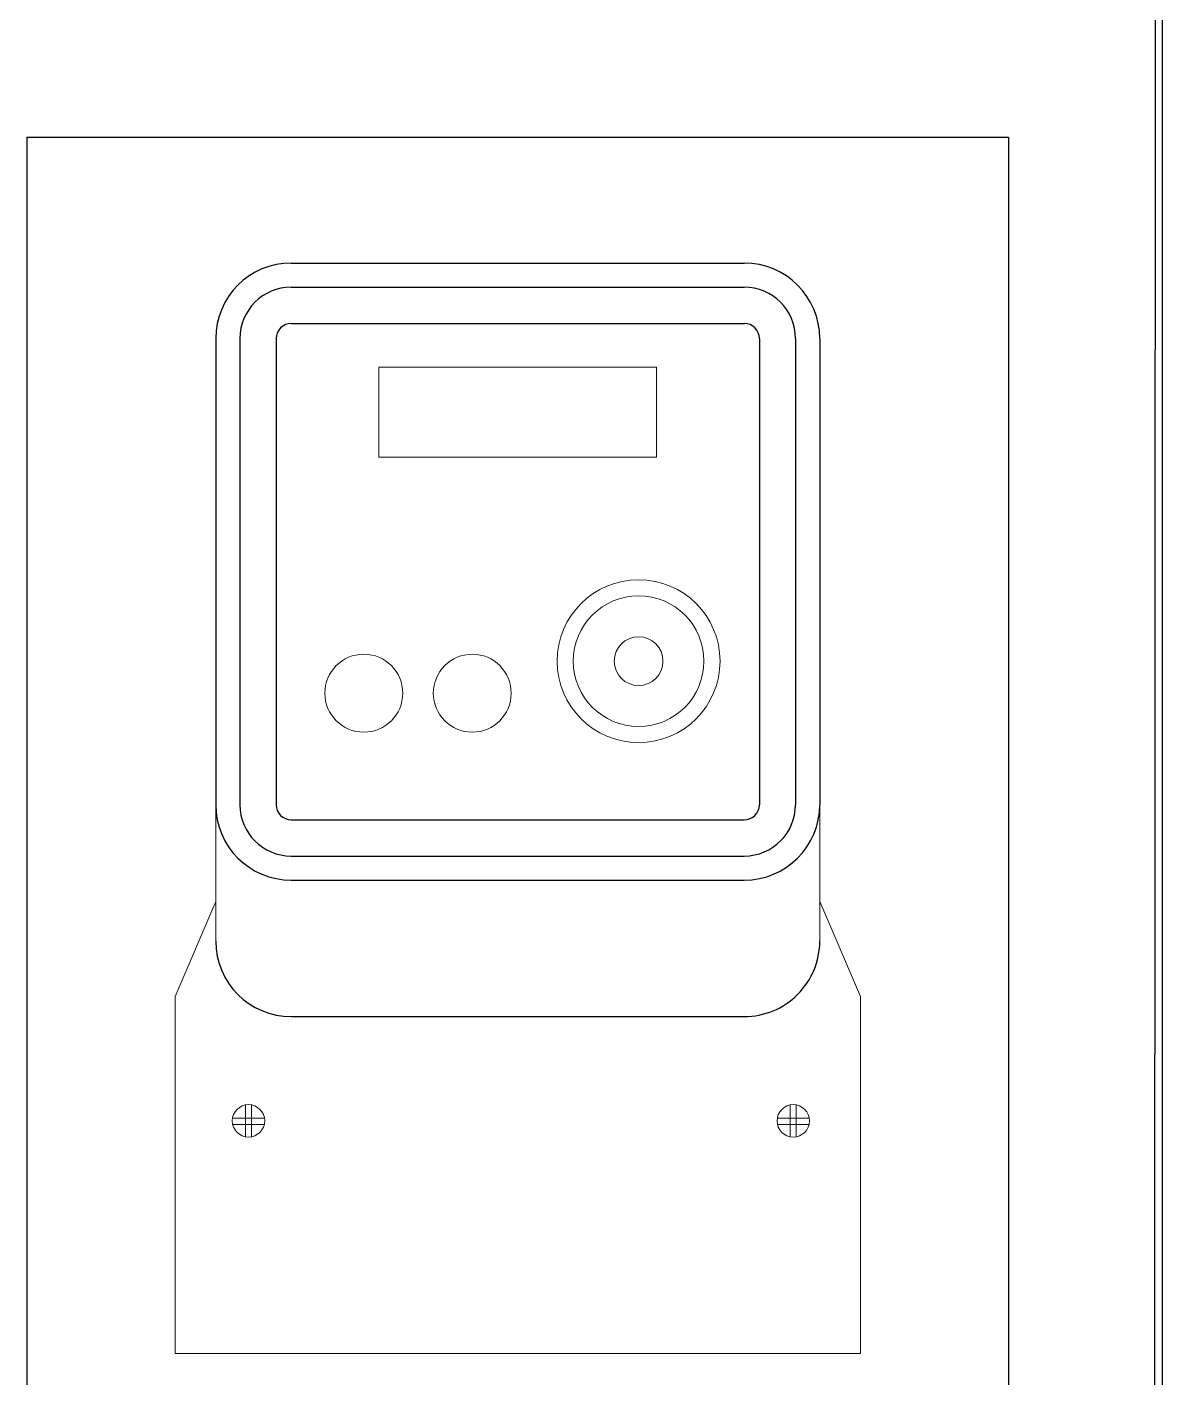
# Model space of a CAD drawing. Header units: millimetres. Extents: x -1335 to 33749, y 2338 to 5277.
# Drawn here: x 30310.8 to 30390.2, y 4709.6 to 4804 of the extents above; entities that cross this region are included whole.
import ezdxf

# ---------------------------------------------------------------- set-up
doc = ezdxf.new("R2010")
doc.units = ezdxf.units.MM
doc.layers.add('01', color=6, linetype='Continuous', lineweight=20)
doc.layers.add('LAM-H', color=3, linetype='Continuous', lineweight=20)
doc.layers.add('03', color=141, linetype='Continuous')
doc.layers.add('04', color=11, linetype='Continuous')

msp = doc.modelspace()

# ---------------------------------------------------------------- linework, layer by layer
at = {"layer": '01', "color": 3}
for p, q in [((30335.437, 4780.186), (30354.857, 4780.186)), ((30335.437, 4773.907), (30335.437, 4780.186)), ((30354.857, 4773.907), (30354.857, 4780.186)), ((30335.437, 4773.907), (30354.857, 4773.907))]:
    msp.add_line(p, q, dxfattribs=at)
at = {"layer": '03', "color": 2}
for p, q in [((30310.836, 4796.267), (30379.458, 4796.267)), ((30310.836, 4796.267), (30310.836, 4651.985)), ((30379.458, 4796.267), (30379.458, 4651.985)), ((30329.311, 4787.469), (30360.983, 4787.469)), ((30324.032, 4782.191), (30324.032, 4749.606)), ((30366.261, 4782.191), (30366.261, 4749.606)), ((30329.311, 4744.328), (30360.983, 4744.328)), ((30329.311, 4734.793), (30360.983, 4734.793))]:
    msp.add_line(p, q, dxfattribs=at)
at = {"layer": '03', "color": 7}
for p, q in [((30329.311, 4785.78), (30360.983, 4785.78)), ((30329.311, 4783.247), (30360.983, 4783.247)), ((30325.722, 4782.191), (30325.722, 4749.606)), ((30328.255, 4782.191), (30328.255, 4749.606)), ((30362.038, 4782.191), (30362.038, 4749.606)), ((30364.572, 4782.191), (30364.572, 4749.606)), ((30329.311, 4748.551), (30360.983, 4748.551)), ((30329.311, 4746.017), (30360.983, 4746.017))]:
    msp.add_line(p, q, dxfattribs=at)
at = {"layer": '03', "color": 2}
for centre, start, end in [((30329.311, 4782.191), 90, 180), ((30360.983, 4782.191), 0, 90), ((30329.311, 4749.606), 180, 270), ((30360.983, 4749.606), 270, 0), ((30329.311, 4740.071), 180, 270), ((30360.983, 4740.071), 270, 0.00809)]:
    msp.add_arc(centre, 5.279, start, end, dxfattribs=at)
at = {"layer": '03', "color": 7}
for centre, radius, start, end in [((30329.311, 4782.191), 3.589, 90, 180), ((30360.983, 4782.191), 3.589, 0, 90), ((30329.311, 4782.191), 1.056, 90, 180), ((30360.983, 4782.191), 1.056, 0, 90), ((30329.311, 4749.606), 3.589, 180, 270), ((30329.311, 4749.606), 1.056, 180, 270), ((30360.983, 4749.606), 1.056, 270, 0), ((30360.983, 4749.606), 3.589, 270, 0)]:
    msp.add_arc(centre, radius, start, end, dxfattribs=at)
at = {"layer": '04'}
for p, q in [((30389.809, 4985.018), (30389.316, 4002.708)), ((30390.19, 4919.44), (30390.19, 4042.274))]:
    msp.add_line(p, q, dxfattribs=at)
at = {"layer": 'LAM-H', "color": 2, "linetype": 'Continuous'}
for p, q in [((30324.032, 4749.606), (30324.032, 4740.071)), ((30366.261, 4749.606), (30366.261, 4740.072))]:
    msp.add_line(p, q, dxfattribs=at)
at = {"layer": 'LAM-H', "linetype": 'Continuous'}
for p, q in [((30324.032, 4742.843), (30321.189, 4736.189)), ((30366.261, 4742.843), (30369.105, 4736.189)), ((30321.189, 4736.189), (30321.189, 4711.235)), ((30369.105, 4736.189), (30369.105, 4711.235)), ((30321.189, 4711.235), (30369.105, 4711.235))]:
    msp.add_line(p, q, dxfattribs=at)
at = {"layer": 'LAM-H', "color": 7, "linetype": 'Continuous'}
for p, q in [((30326.109, 4728.616), (30326.109, 4726.389)), ((30326.539, 4728.616), (30326.539, 4726.389)), ((30364.192, 4728.616), (30364.192, 4726.389)), ((30364.621, 4728.616), (30364.621, 4726.389)), ((30325.218, 4727.682), (30327.445, 4727.682)), ((30325.218, 4727.253), (30327.445, 4727.253)), ((30363.301, 4727.682), (30365.528, 4727.682)), ((30363.301, 4727.253), (30365.528, 4727.253))]:
    msp.add_line(p, q, dxfattribs=at)
at = {"layer": 'LAM-H', "color": 2, "linetype": 'Continuous'}
msp.add_circle((30353.596, 4759.639), 5.694, dxfattribs=at)
at = {"layer": 'LAM-H', "color": 7, "linetype": 'Continuous'}
for centre, radius in [((30353.596, 4759.639), 4.567), ((30326.324, 4727.502), 1.134), ((30364.407, 4727.502), 1.134)]:
    msp.add_circle(centre, radius, dxfattribs=at)
at = {"layer": 'LAM-H', "linetype": 'Continuous'}
msp.add_circle((30353.596, 4759.639), 1.705, dxfattribs=at)
at = {"layer": 'LAM-H', "color": 3, "linetype": 'Continuous'}
for centre in [(30334.385, 4757.4), (30341.966, 4757.4)]:
    msp.add_circle(centre, 2.723, dxfattribs=at)

doc.saveas('drawing.dxf')
